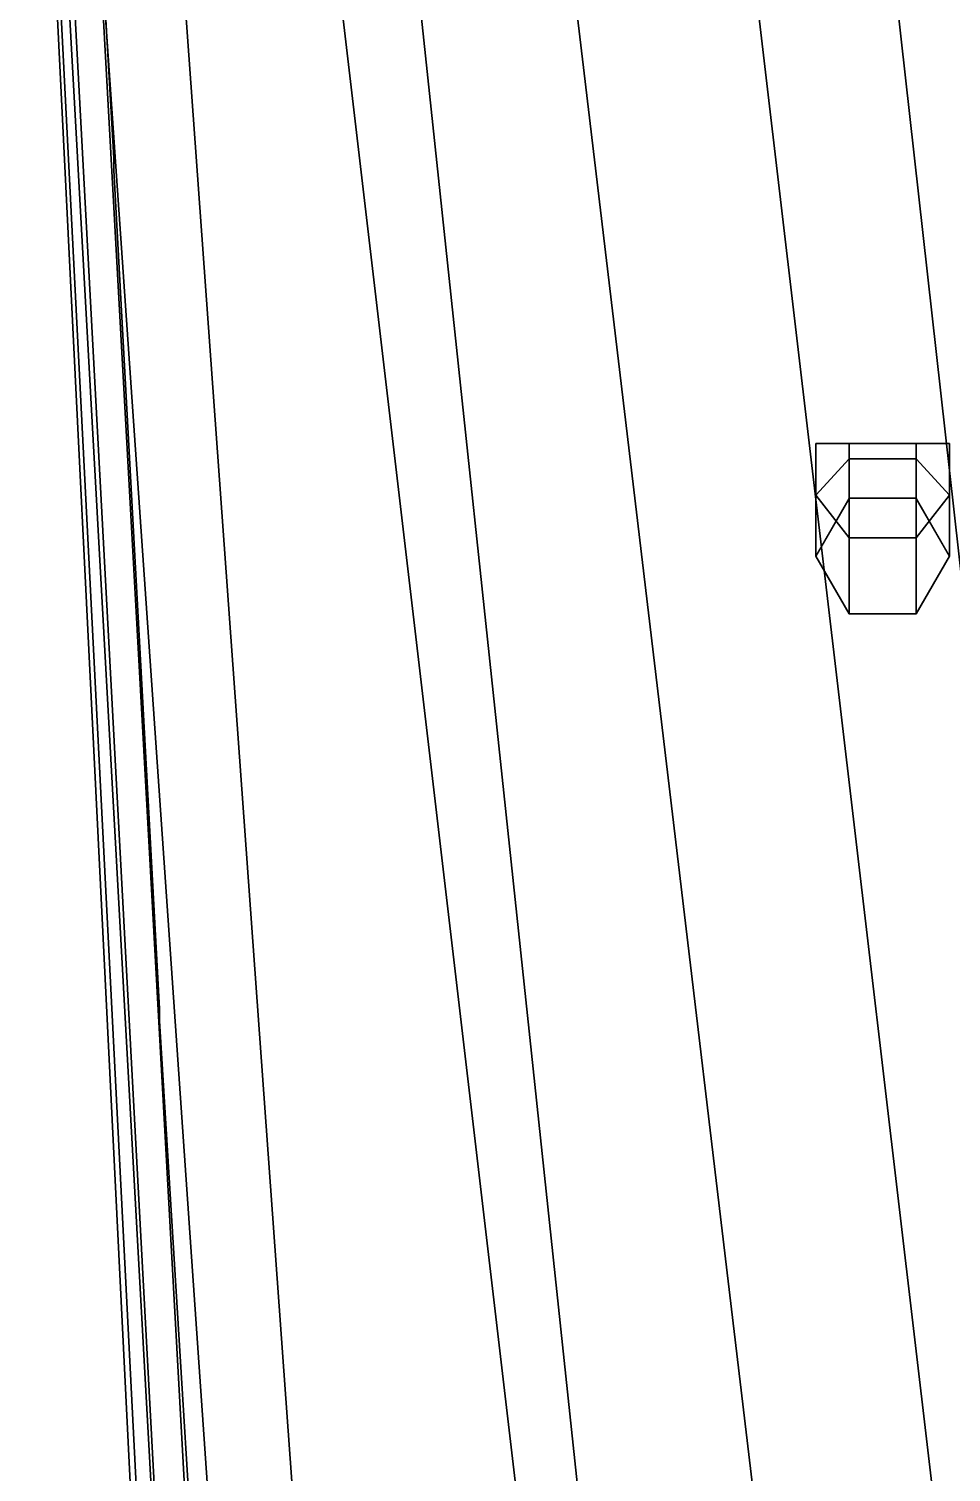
# Model space of a CAD drawing. Header units: millimetres. Extents: x -5 to 5, y -112 to 54.
# Drawn here: x -5.04 to -2.005, y -30.195 to -25.445 of the extents above; entities that cross this region are included whole.
import ezdxf

# ---------------------------------------------------------------- set-up
doc = ezdxf.new("R2010")
doc.units = ezdxf.units.MM
doc.layers.add('railings', color=6, linetype='Continuous')

msp = doc.modelspace()

# ---------------------------------------------------------------- linework, layer by layer
for points in [[(-5.04, -23.51, 0.74), (-5.04, -23.51, 0.29), (-4.69, -30.56, 0.29), (-4.69, -30.56, 0.74)], [(-5.04, -23.51, 0.29), (-5.01, -23.51, -0.16), (-4.62, -30.56, -0.16), (-4.69, -30.56, 0.29)], [(-5.03, -23.51, 1.22), (-5.04, -23.51, 0.74), (-4.69, -30.56, 0.74), (-4.67, -30.56, 1.22)], [(-4.99, -23.51, 1.84), (-5.03, -23.51, 1.22), (-4.67, -30.56, 1.22), (-4.61, -30.56, 1.84)], [(-5.01, -23.51, -0.16), (-4.92, -23.51, -0.61), (-4.43, -30.56, -0.61), (-4.62, -30.56, -0.16)], [(-4.9, -23.51, 2.81), (-4.99, -23.51, 1.84), (-4.61, -30.56, 1.84), (-4.51, -30.56, 2.81)], [(-4.92, -23.51, -0.61), (-4.66, -23.51, -1.06), (-4.15, -30.56, -0.92), (-4.43, -30.56, -0.61)], [(-4.51, -30.56, 2.81), (4.51, -30.56, 2.81), (4.9, -23.51, 2.81), (-4.9, -23.51, 2.81)], [(-4.66, -23.51, -1.06), (-4.23, -23.51, -1.42), (-3.4, -30.56, -1.42), (-4.15, -30.56, -0.92)], [(-4.23, -23.51, -1.42), (-3.95, -23.51, -1.53), (-3.2, -30.56, -1.53), (-3.4, -30.56, -1.42)], [(-3.95, -23.51, -1.53), (-3.46, -23.51, -1.86), (-2.62, -30.56, -1.86), (-3.2, -30.56, -1.53)], [(-3.46, -23.51, -1.86), (-2.86, -23.51, -2.16), (-2.03, -30.56, -2.16), (-2.62, -30.56, -1.86)], [(-2.86, -23.51, -2.16), (-2.39, -23.51, -2.39), (-1.6, -30.56, -2.39), (-2.03, -30.56, -2.16)], [(-2.39, -23.51, -2.39), (-1.78, -23.51, -2.67), (-1.09, -30.56, -2.67), (-1.6, -30.56, -2.39)], [(-2.12, -26.81, 3.56), (-2.34, -26.81, 3.56), (-2.45, -26.81, 3.92), (-2.01, -26.81, 3.92)], [(-2.01, -26.81, 3.92), (-2.45, -26.81, 3.92), (-2.34, -26.81, 4.24), (-2.12, -26.81, 4.24)], [(-2.34, -26.81, 4.24), (-2.45, -26.81, 3.92), (-2.45, -26.98, 3.86), (-2.34, -27.12, 4.17)], [(-2.45, -26.81, 3.92), (-2.34, -26.81, 3.56), (-2.34, -26.86, 3.53), (-2.45, -26.98, 3.86)], [(-2.12, -26.81, 4.24), (-2.34, -26.81, 4.24), (-2.34, -27.12, 4.17), (-2.12, -27.12, 4.17)], [(-2.34, -26.81, 3.56), (-2.12, -26.81, 3.56), (-2.12, -26.86, 3.53), (-2.34, -26.86, 3.53)], [(-2.01, -26.81, 3.92), (-2.12, -26.81, 4.24), (-2.12, -27.12, 4.17), (-2.01, -26.98, 3.86)], [(-2.12, -26.81, 3.56), (-2.01, -26.81, 3.92), (-2.01, -26.98, 3.86), (-2.12, -26.86, 3.53)], [(-2.45, -26.98, 3.86), (-2.34, -26.86, 3.53), (-2.34, -26.99, 3.49), (-2.45, -27.18, 3.63)], [(-2.34, -26.86, 3.53), (-2.12, -26.86, 3.53), (-2.12, -26.99, 3.49), (-2.34, -26.99, 3.49)], [(-2.12, -26.86, 3.53), (-2.01, -26.98, 3.86), (-2.01, -27.18, 3.63), (-2.12, -26.99, 3.49)], [(-2.34, -27.12, 4.17), (-2.45, -26.98, 3.86), (-2.45, -27.18, 3.63), (-2.34, -27.37, 3.78)], [(-2.01, -26.98, 3.86), (-2.12, -27.12, 4.17), (-2.12, -27.37, 3.78), (-2.01, -27.18, 3.63)], [(-2.34, -26.9895, 2.81), (-2.45, -27.18, 2.81), (-2.45, -27.18, 3.63), (-2.34, -26.9895, 3.49)], [(-2.12, -26.9895, 2.81), (-2.34, -26.9895, 2.81), (-2.34, -26.9895, 3.49), (-2.12, -26.9895, 3.49)], [(-2.01, -27.18, 2.81), (-2.12, -26.9895, 2.81), (-2.12, -26.9895, 3.49), (-2.01, -27.18, 3.63)], [(-2.12, -27.12, 4.17), (-2.34, -27.12, 4.17), (-2.34, -27.37, 3.78), (-2.12, -27.37, 3.78)], [(-2.45, -27.18, 2.81), (-2.34, -27.3705, 2.81), (-2.34, -27.3705, 3.78), (-2.45, -27.18, 3.63)], [(-2.12, -27.3705, 2.81), (-2.01, -27.18, 2.81), (-2.01, -27.18, 3.63), (-2.12, -27.3705, 3.78)], [(-2.34, -27.3705, 2.81), (-2.12, -27.3705, 2.81), (-2.12, -27.3705, 3.78), (-2.34, -27.3705, 3.78)]]:
    msp.add_3dface(points)
at = {"layer": 'railings'}
for points in [[(-4.92, -23.11, 3.67), (-4.92, -23.11, 3.71), (-4.76, -25.87, 3.71), (-4.76, -25.87, 3.67)], [(-4.76, -25.87, 3.67), (-4.76, -25.87, 3.71), (-4.92, -23.11, 3.71), (-4.92, -23.11, 3.67)], [(-4.92, -23.11, 3.26), (-4.92, -23.11, 3.3), (-4.76, -25.87, 3.3), (-4.76, -25.87, 3.26)], [(-4.76, -25.87, 3.26), (-4.76, -25.87, 3.3), (-4.92, -23.11, 3.3), (-4.92, -23.11, 3.26)], [(-4.76, -25.91, 3.71), (-4.76, -25.87, 3.71), (-4.76, -25.87, 2.81), (-4.76, -25.91, 2.81)], [(-4.76, -25.91, 2.81), (-4.76, -25.87, 2.81), (-4.76, -25.87, 3.71), (-4.76, -25.91, 3.71)], [(-4.61, -28.67, 3.67), (-4.61, -28.67, 3.71), (-4.76, -25.91, 3.71), (-4.76, -25.91, 3.67)], [(-4.76, -25.91, 3.67), (-4.76, -25.91, 3.71), (-4.61, -28.67, 3.71), (-4.61, -28.67, 3.67)], [(-4.61, -28.67, 3.26), (-4.61, -28.67, 3.3), (-4.76, -25.91, 3.3), (-4.76, -25.91, 3.26)], [(-4.76, -25.91, 3.26), (-4.76, -25.91, 3.3), (-4.61, -28.67, 3.3), (-4.61, -28.67, 3.26)], [(-4.61, -28.71, 2.81), (-4.61, -28.67, 2.81), (-4.61, -28.67, 3.71), (-4.61, -28.71, 3.71)], [(-4.61, -28.71, 3.71), (-4.61, -28.67, 3.71), (-4.61, -28.67, 2.81), (-4.61, -28.71, 2.81)], [(-4.61, -28.71, 3.67), (-4.61, -28.71, 3.71), (-4.44, -31.47, 3.71), (-4.44, -31.47, 3.67)], [(-4.44, -31.47, 3.67), (-4.44, -31.47, 3.71), (-4.61, -28.71, 3.71), (-4.61, -28.71, 3.67)], [(-4.61, -28.71, 3.26), (-4.61, -28.71, 3.3), (-4.44, -31.47, 3.3), (-4.44, -31.47, 3.26)], [(-4.44, -31.47, 3.26), (-4.44, -31.47, 3.3), (-4.61, -28.71, 3.3), (-4.61, -28.71, 3.26)]]:
    msp.add_3dface(points, dxfattribs=at)

doc.saveas('drawing.dxf')
